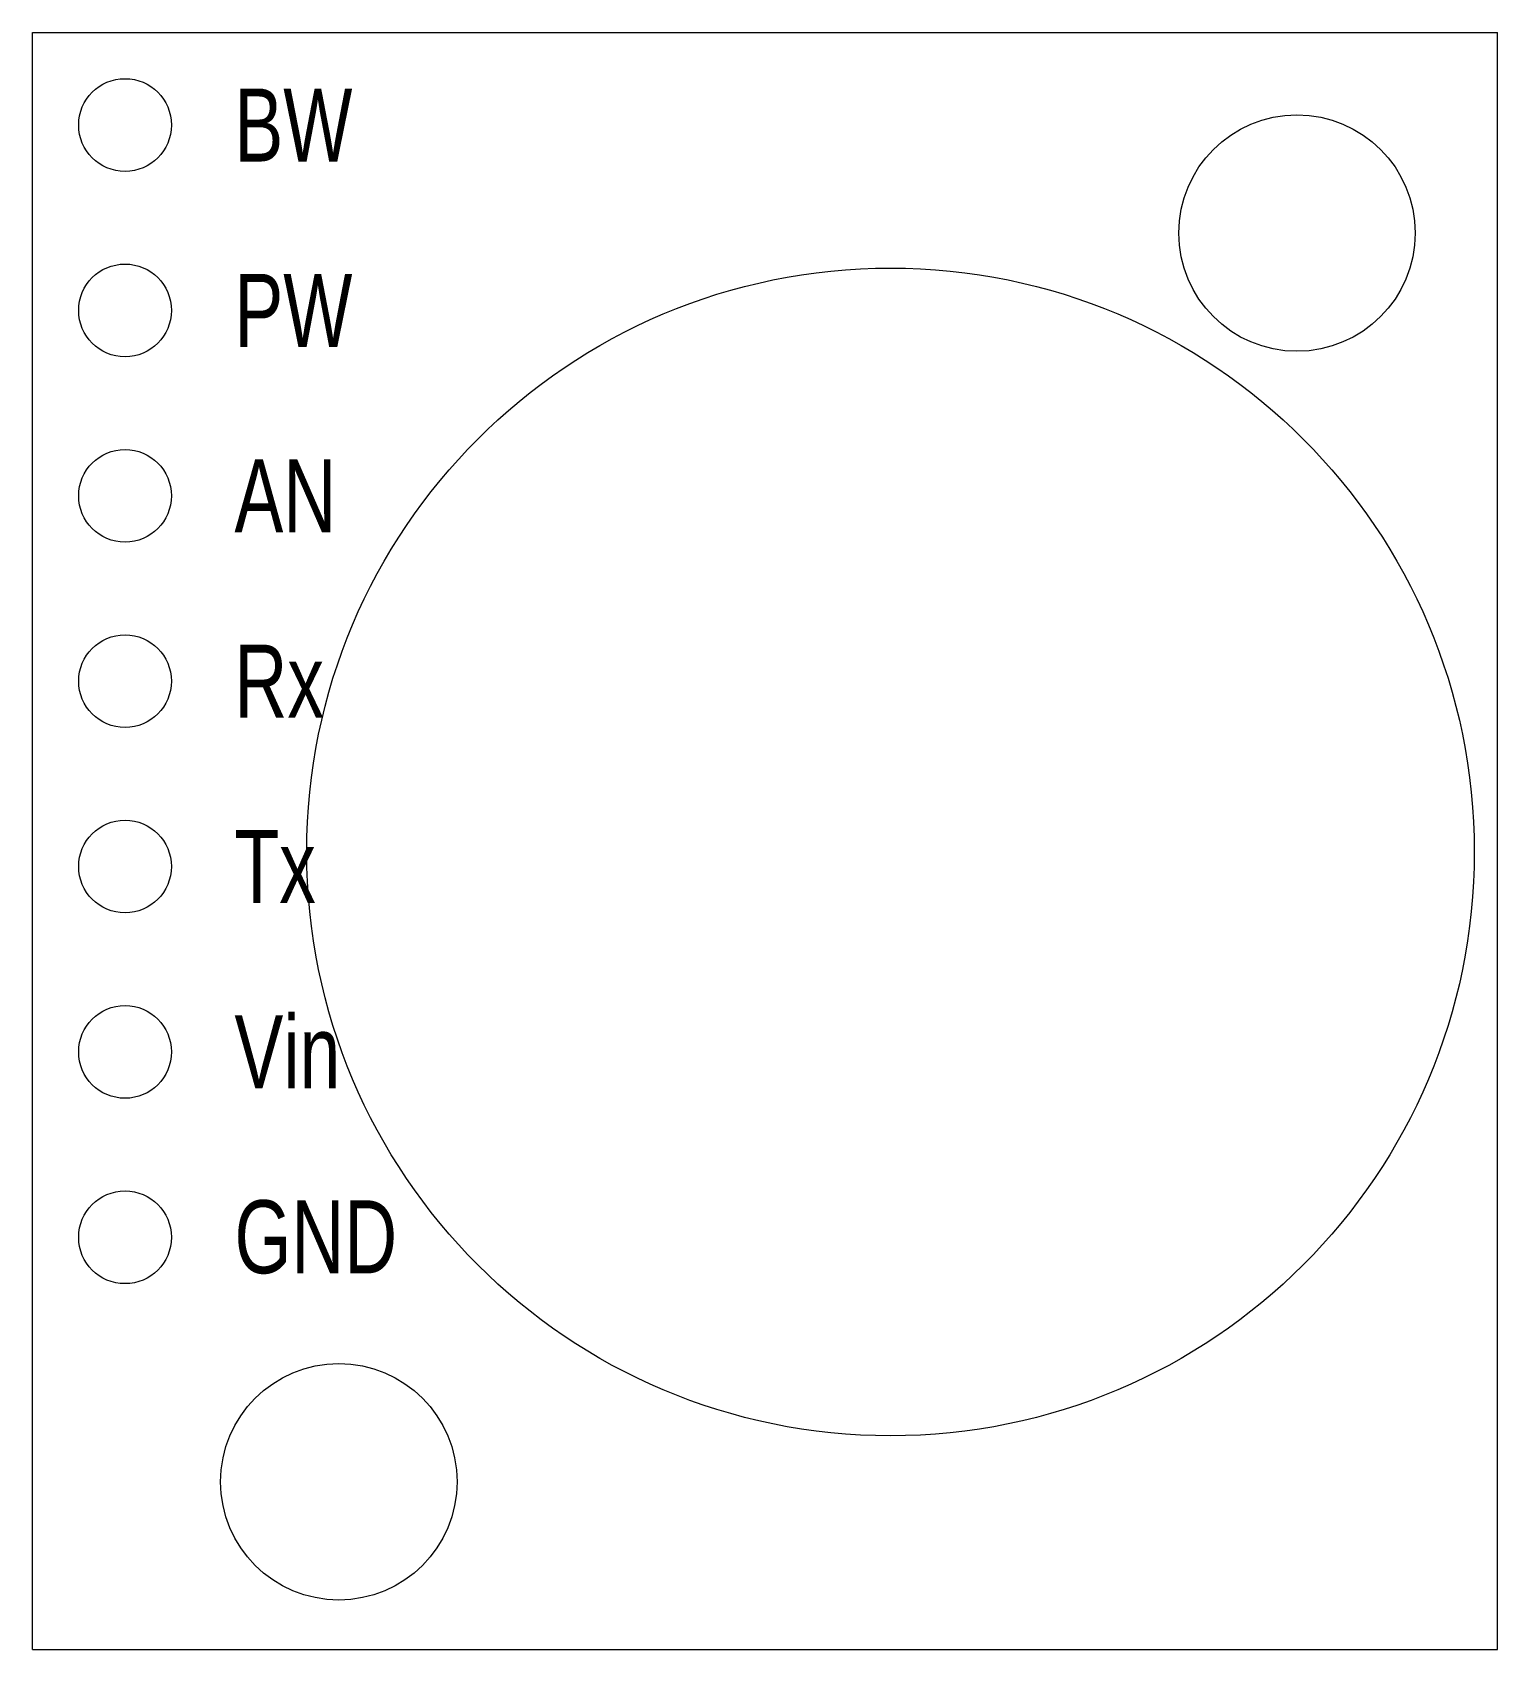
# Model space of a CAD drawing. Header units: millimetres. Extents: x 0 to 20.1, y 0 to 22.2.
import ezdxf

# ---------------------------------------------------------------- set-up
doc = ezdxf.new("R2010")
doc.units = ezdxf.units.MM
for name, color, linetype, lineweight in [('MaxSonar-EZ24_Board', 2, 'CONTINUOUS', 0), ('MaxSonar-EZ24_Module', 3, 'CONTINUOUS', 0), ('MaxSonar-EZ24_MountingHoles', 1, 'CONTINUOUS', 0), ('MaxSonar-EZ24_Pins', 4, 'CONTINUOUS', 0)]:
    doc.layers.add(name, color=color, linetype=linetype, lineweight=lineweight)
doc.styles.get("Standard").update_dxf_attribs({"font": 'txt', "width": 0.75})

msp = doc.modelspace()

# ---------------------------------------------------------------- linework, layer by layer
at = {"layer": 'MaxSonar-EZ24_Board'}
for p, q in [((0, 0), (0, 22.16)), ((0, 22.16), (20.08, 22.16)), ((20.08, 0), (20.08, 22.16)), ((0, 0), (20.08, 0))]:
    msp.add_line(p, q, dxfattribs=at)
at = {"layer": 'MaxSonar-EZ24_Module'}
msp.add_circle((11.76, 10.93), 8, dxfattribs=at)
at = {"layer": 'MaxSonar-EZ24_MountingHoles'}
for centre in [(17.33, 19.41), (4.2, 2.3)]:
    msp.add_circle(centre, 1.62, dxfattribs=at)
at = {"layer": 'MaxSonar-EZ24_Pins'}
for centre in [(1.27, 20.89), (1.27, 18.35), (1.27, 15.81), (1.27, 13.27), (1.27, 10.73), (1.27, 8.19), (1.27, 5.65)]:
    msp.add_circle(centre, 0.635, dxfattribs=at)

# ---------------------------------------------------------------- texts
at = {"layer": 'MaxSonar-EZ24_Pins', "char_height": 1, "width": 100, "attachment_point": 4}
for s, insert in [('BW', (2.77, 20.89)), ('PW', (2.77, 18.35)), ('AN', (2.77, 15.81)), ('Rx', (2.77, 13.27)), ('Tx', (2.77, 10.73)), ('Vin', (2.77, 8.19)), ('GND', (2.77, 5.65))]:
    msp.add_mtext(s, dxfattribs=dict(at, insert=insert))

doc.saveas('drawing.dxf')
